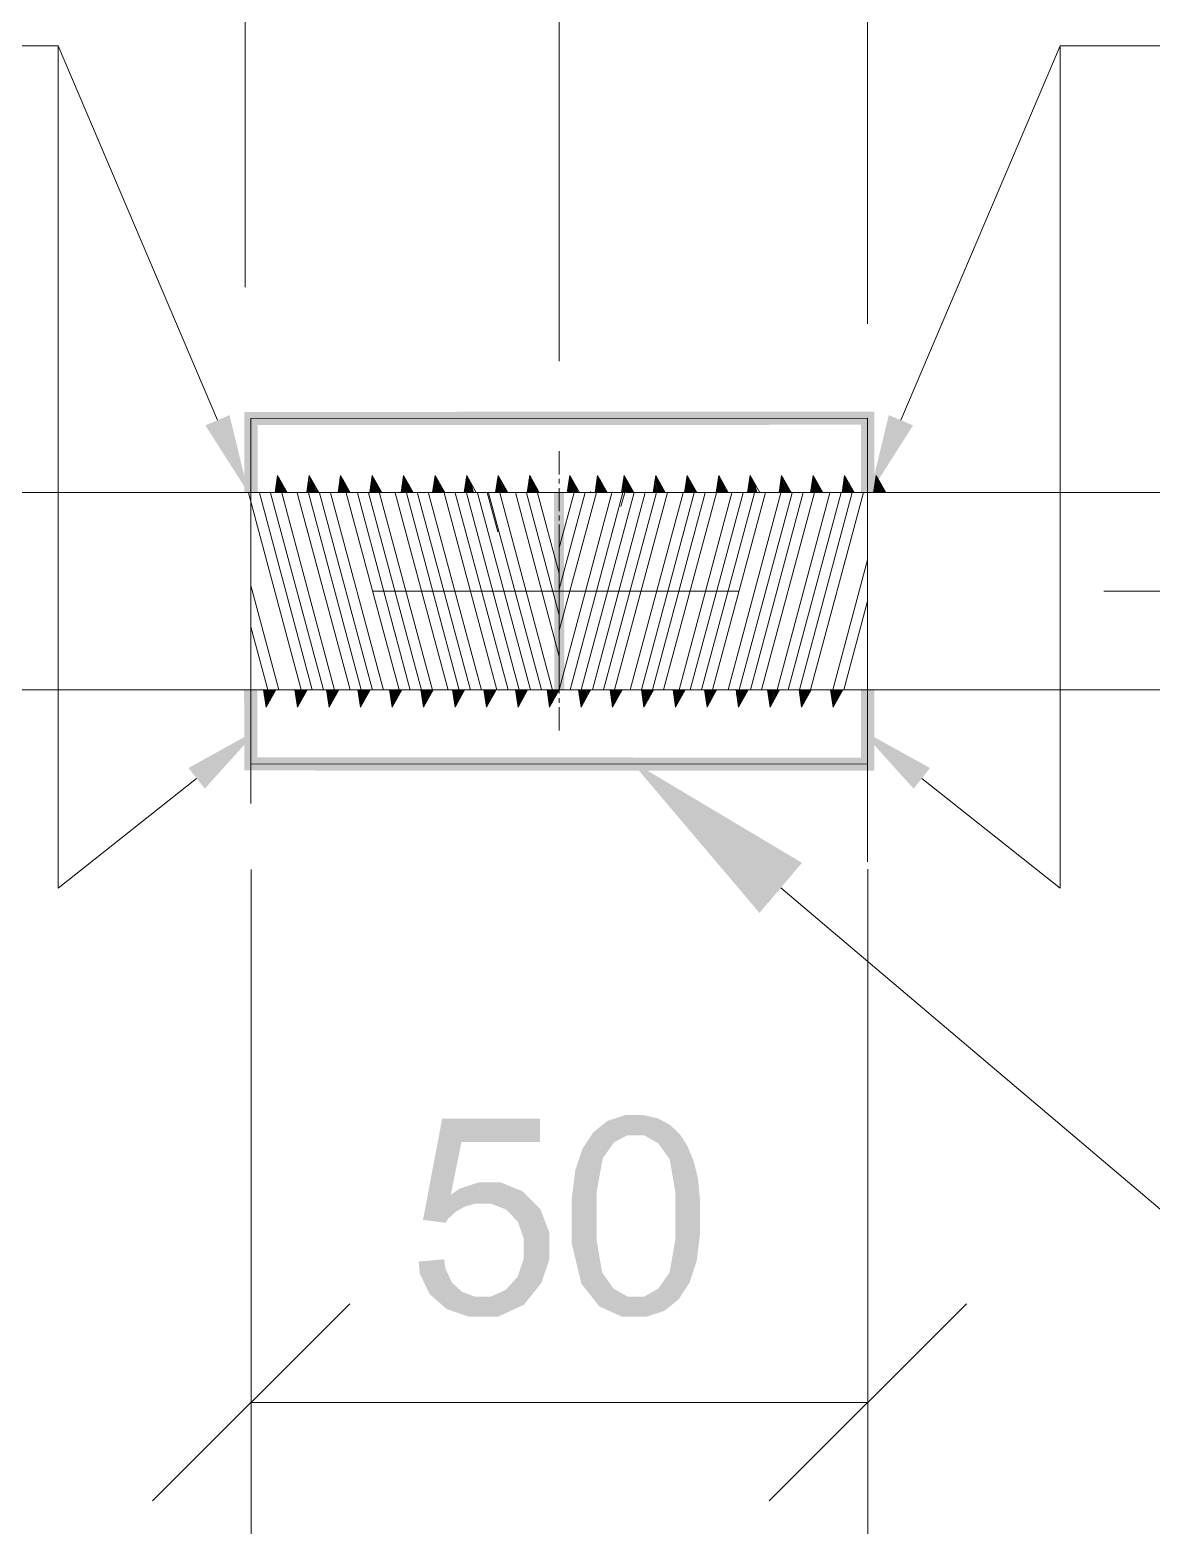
# Model space of a CAD drawing. Header units: millimetres. Extents: x 2 to 579, y 1 to 405.
# Drawn here: x 255.41 to 263.09, y 76.99 to 87.28 of the extents above; entities that cross this region are included whole.
import ezdxf

# ---------------------------------------------------------------- set-up
doc = ezdxf.new("R2010")
doc.units = ezdxf.units.MM
doc.linetypes.add('XKITLINE00', pattern=[0])
doc.layers.add('LinkedObject', color=7, linetype='Continuous', lineweight=0)

# ---------------------------------------------------------------- blocks, each defined once
blk = doc.blocks.new('*A4')
at = {"layer": 'LinkedObject'}
for color, points in [(6, [(256.614, 84.579), (256.779, 84.649), (256.908, 84.117)]), (4, [(261.19, 84.673), (256.971, 84.581), (256.88, 84.671)]), (4, [(256.88, 84.671), (256.971, 84.119), (256.881, 84.119)]), (4, [(256.971, 84.581), (256.971, 84.119), (256.88, 84.671)]), (4, [(261.1, 84.583), (256.971, 84.581), (261.19, 84.673)]), (4, [(261.19, 84.119), (261.1, 84.583), (261.19, 84.673)]), (6, [(261.29, 84.649), (261.456, 84.579), (261.162, 84.117)]), (4, [(261.1, 84.119), (261.1, 84.583), (261.19, 84.119)]), (4, [(258.999, 84.119), (259.07, 82.769), (259.002, 82.769)]), (4, [(259.067, 84.119), (259.07, 82.769), (258.999, 84.119)]), (4, [(256.879, 82.769), (256.97, 82.307), (256.881, 82.217)]), (4, [(256.969, 82.769), (256.97, 82.307), (256.879, 82.769)]), (4, [(261.19, 82.215), (261.1, 82.769), (261.19, 82.769)]), (4, [(261.1, 82.305), (261.1, 82.769), (261.19, 82.215)]), (6, [(256.61, 82.093), (256.498, 82.234), (256.977, 82.499)]), (6, [(261.572, 82.234), (261.46, 82.092), (261.093, 82.499)]), (4, [(256.97, 82.307), (261.1, 82.305), (256.881, 82.217)]), (4, [(256.881, 82.217), (261.1, 82.305), (261.19, 82.215)]), (1, [(260.696, 81.585), (260.405, 81.242), (259.521, 82.286)]), (7, [(258.366, 79.675), (258.103, 79.141), (258.234, 79.833)]), (7, [(258.903, 79.675), (258.234, 79.833), (258.903, 79.833)]), (7, [(258.366, 79.675), (258.234, 79.833), (258.903, 79.675)]), (7, [(259.41, 79.672), (259.267, 79.739), (259.316, 79.779)]), (7, [(259.364, 79.818), (259.501, 79.72), (259.316, 79.779)]), (7, [(259.316, 79.779), (259.501, 79.72), (259.41, 79.672)]), (7, [(259.486, 79.858), (259.501, 79.72), (259.364, 79.818)]), (7, [(259.56, 79.858), (259.501, 79.72), (259.486, 79.858)]), (7, [(259.501, 79.72), (259.56, 79.858), (259.558, 79.72)]), (7, [(259.56, 79.858), (259.616, 79.72), (259.558, 79.72)]), (7, [(259.71, 79.836), (259.56, 79.858), (259.614, 79.858)]), (7, [(259.751, 79.814), (259.56, 79.858), (259.71, 79.836)]), (7, [(259.713, 79.665), (259.56, 79.858), (259.751, 79.814)]), (7, [(259.616, 79.72), (259.56, 79.858), (259.713, 79.665)]), (7, [(259.751, 79.814), (259.752, 79.61), (259.713, 79.665)]), (7, [(259.792, 79.792), (259.752, 79.61), (259.751, 79.814)]), (7, [(259.859, 79.729), (259.752, 79.61), (259.792, 79.792)]), (7, [(258.293, 79.313), (258.103, 79.141), (258.366, 79.675)]), (7, [(259.267, 79.739), (259.376, 79.623), (259.194, 79.627)]), (7, [(259.376, 79.623), (259.267, 79.739), (259.41, 79.672)]), (7, [(259.886, 79.688), (259.752, 79.61), (259.859, 79.729)]), (7, [(259.886, 79.688), (259.791, 79.556), (259.752, 79.61)]), (7, [(259.912, 79.647), (259.791, 79.556), (259.886, 79.688)]), (7, [(259.194, 79.627), (259.376, 79.623), (259.17, 79.554)]), (7, [(259.17, 79.554), (259.376, 79.623), (259.333, 79.562)]), (7, [(259.954, 79.546), (259.791, 79.556), (259.912, 79.647)]), (7, [(259.333, 79.562), (259.121, 79.288), (259.17, 79.554)]), (7, [(259.291, 79.334), (259.121, 79.288), (259.333, 79.562)]), (7, [(259.17, 79.554), (259.121, 79.288), (259.145, 79.481)]), (7, [(259.969, 79.487), (259.829, 79.334), (259.791, 79.556)]), (7, [(259.969, 79.487), (259.791, 79.556), (259.954, 79.546)]), (7, [(259.984, 79.428), (259.829, 79.334), (259.969, 79.487)]), (7, [(258.481, 79.397), (258.293, 79.313), (258.354, 79.355)]), (7, [(258.463, 79.252), (258.293, 79.313), (258.481, 79.397)]), (7, [(258.463, 79.252), (258.481, 79.397), (258.503, 79.252)]), (7, [(258.503, 79.252), (258.481, 79.397), (258.568, 79.252)]), (7, [(258.548, 79.397), (258.568, 79.252), (258.481, 79.397)]), (7, [(258.785, 79.336), (258.548, 79.397), (258.636, 79.397)]), (7, [(258.673, 79.211), (258.548, 79.397), (258.785, 79.336)]), (7, [(258.568, 79.252), (258.548, 79.397), (258.673, 79.211)]), (7, [(259.999, 79.268), (259.829, 79.334), (259.984, 79.428)]), (7, [(258.103, 79.141), (258.293, 79.313), (258.391, 79.233)]), (7, [(258.391, 79.233), (258.293, 79.313), (258.463, 79.252)]), (7, [(258.673, 79.211), (258.785, 79.336), (258.712, 79.17)]), (7, [(258.712, 79.17), (258.785, 79.336), (258.752, 79.128)]), (7, [(258.845, 79.275), (258.752, 79.128), (258.785, 79.336)]), (7, [(258.752, 79.128), (258.845, 79.275), (258.791, 79.017)]), (7, [(258.791, 79.017), (258.845, 79.275), (258.967, 79.056)]), (7, [(258.967, 79.056), (258.845, 79.275), (258.906, 79.214)]), (7, [(259.121, 79.168), (259.291, 79.334), (259.291, 79.168)]), (7, [(259.121, 79.288), (259.291, 79.334), (259.121, 79.168)]), (7, [(259.999, 79.268), (259.829, 79.168), (259.829, 79.334)]), (7, [(259.999, 79.168), (259.829, 79.168), (259.999, 79.268)]), (7, [(258.359, 79.215), (258.103, 79.141), (258.391, 79.233)]), (7, [(258.327, 79.197), (258.103, 79.141), (258.359, 79.215)]), (7, [(258.276, 79.15), (258.103, 79.141), (258.327, 79.197)]), (7, [(259.291, 79.168), (259.121, 78.978), (259.121, 79.168)]), (7, [(259.291, 79.001), (259.121, 78.978), (259.291, 79.168)]), (7, [(259.999, 79.168), (259.829, 79.002), (259.829, 79.168)]), (7, [(259.999, 79.049), (259.829, 79.002), (259.999, 79.168)]), (7, [(258.103, 79.141), (258.276, 79.15), (258.258, 79.121)]), (7, [(258.791, 79.017), (258.967, 79.056), (258.791, 78.946)]), (7, [(258.791, 78.946), (258.967, 79.056), (258.791, 78.871)]), (7, [(258.967, 78.96), (258.791, 78.871), (258.967, 79.056)]), (7, [(258.75, 78.751), (258.967, 78.96), (258.86, 78.643)]), (7, [(258.791, 78.871), (258.967, 78.96), (258.75, 78.751)]), (7, [(258.86, 78.643), (258.967, 78.96), (258.913, 78.71)]), (7, [(258.913, 78.71), (258.967, 78.96), (258.967, 78.868)]), (7, [(259.291, 79.001), (259.254, 78.619), (259.121, 78.978)]), (7, [(259.121, 78.978), (259.254, 78.619), (259.187, 78.703)]), (7, [(259.329, 78.78), (259.254, 78.619), (259.291, 79.001)]), (7, [(259.79, 78.781), (259.999, 79.049), (259.951, 78.784)]), (7, [(259.829, 79.002), (259.999, 79.049), (259.79, 78.781)]), (7, [(259.951, 78.784), (259.999, 79.049), (259.975, 78.857)]), (7, [(258.257, 78.807), (258.073, 78.856), (258.247, 78.871)]), (7, [(258.073, 78.856), (258.206, 78.582), (258.081, 78.771)]), (7, [(258.257, 78.807), (258.206, 78.582), (258.073, 78.856)]), (7, [(258.081, 78.771), (258.206, 78.582), (258.148, 78.634)]), (7, [(258.301, 78.712), (258.206, 78.582), (258.257, 78.807)]), (7, [(258.75, 78.751), (258.86, 78.643), (258.709, 78.706)]), (7, [(259.254, 78.619), (259.329, 78.78), (259.368, 78.725)]), (7, [(259.951, 78.784), (259.752, 78.726), (259.79, 78.781)]), (7, [(259.926, 78.711), (259.752, 78.726), (259.951, 78.784)]), (7, [(258.206, 78.582), (258.301, 78.712), (258.264, 78.531)]), (7, [(258.336, 78.68), (258.264, 78.531), (258.301, 78.712)]), (7, [(258.371, 78.648), (258.264, 78.531), (258.336, 78.68)]), (7, [(258.371, 78.648), (258.506, 78.479), (258.264, 78.531)]), (7, [(258.456, 78.616), (258.506, 78.479), (258.371, 78.648)]), (7, [(258.506, 78.479), (258.86, 78.643), (258.618, 78.479)]), (7, [(258.567, 78.616), (258.86, 78.643), (258.506, 78.479)]), (7, [(258.668, 78.661), (258.86, 78.643), (258.567, 78.616)]), (7, [(258.618, 78.479), (258.86, 78.643), (258.795, 78.561)]), (7, [(258.709, 78.706), (258.86, 78.643), (258.668, 78.661)]), (7, [(259.407, 78.67), (259.254, 78.619), (259.368, 78.725)]), (7, [(259.407, 78.67), (259.56, 78.479), (259.254, 78.619)]), (7, [(259.503, 78.616), (259.56, 78.479), (259.407, 78.67)]), (7, [(259.805, 78.559), (259.617, 78.616), (259.713, 78.671)]), (7, [(259.752, 78.726), (259.853, 78.598), (259.713, 78.671)]), (7, [(259.713, 78.671), (259.853, 78.598), (259.805, 78.559)]), (7, [(259.853, 78.598), (259.752, 78.726), (259.926, 78.711)]), (7, [(258.506, 78.616), (258.506, 78.479), (258.456, 78.616)]), (7, [(258.567, 78.616), (258.506, 78.479), (258.506, 78.616)]), (7, [(259.254, 78.619), (259.56, 78.479), (259.309, 78.549)]), (7, [(259.309, 78.549), (259.56, 78.479), (259.463, 78.479)]), (7, [(259.56, 78.479), (259.503, 78.616), (259.56, 78.616)]), (7, [(259.56, 78.479), (259.617, 78.616), (259.634, 78.479)]), (7, [(259.617, 78.616), (259.56, 78.479), (259.56, 78.616)]), (7, [(259.756, 78.519), (259.617, 78.616), (259.805, 78.559)]), (7, [(259.634, 78.479), (259.617, 78.616), (259.756, 78.519)]), (7, [(258.264, 78.531), (258.506, 78.479), (258.414, 78.479)])]:
    blk.add_hatch(color=color, dxfattribs=at).paths.add_polyline_path(points, flags=17)
at = {"layer": 'LinkedObject', "color": 6, "linetype": 'XKITLINE00', "lineweight": 0}
for p, q in [((256.886, 85.526), (256.886, 94.206)), ((259.035, 85.019), (259.035, 94.206)), ((259.035, 85.303), (259.035, 94.206)), ((261.145, 85.273), (261.145, 94.206)), ((255.607, 87.177), (250.612, 87.177)), ((256.696, 84.614), (255.607, 87.177)), ((255.607, 81.412), (255.607, 87.177)), ((261.373, 84.614), (262.463, 87.177)), ((262.463, 87.177), (267.458, 87.177)), ((262.463, 81.412), (262.463, 87.177)), ((257.762, 83.444), (260.262, 83.444)), ((262.762, 83.444), (275.936, 83.444)), ((256.554, 82.163), (255.607, 81.412)), ((261.516, 82.163), (262.463, 81.412)), ((256.927, 81.539), (256.927, 76.992)), ((261.146, 81.541), (261.146, 76.992)), ((257.602, 78.567), (256.252, 77.217)), ((260.471, 77.217), (261.821, 78.567)), ((256.927, 77.892), (261.146, 77.892))]:
    blk.add_line(p, q, dxfattribs=at)
at = {"layer": 'LinkedObject', "color": 7, "linetype": 'XKITLINE00', "lineweight": 0}
for p, q in [((256.886, 84.626), (256.886, 84.626)), ((259.035, 84.403), (259.035, 84.403)), ((261.145, 84.373), (261.145, 84.373)), ((244.469, 84.119), (273.603, 84.119)), ((259.035, 84.119), (259.035, 84.119)), ((273.603, 82.769), (244.469, 82.769)), ((256.927, 82.439), (256.927, 82.439)), ((261.146, 82.441), (261.146, 82.441)), ((261.146, 77.892), (261.146, 77.892))]:
    blk.add_line(p, q, dxfattribs=at)
at = {"layer": 'LinkedObject', "color": 4, "linetype": 'XKITLINE00', "lineweight": 0}
for p, q in [((256.926, 84.626), (261.145, 84.628)), ((256.926, 84.119), (256.926, 84.626)), ((261.145, 84.119), (261.145, 84.628)), ((261.145, 84.628), (261.145, 81.591)), ((256.926, 84.479), (256.926, 81.99)), ((259.035, 83.741), (259.035, 82.769)), ((256.926, 82.769), (256.926, 82.262)), ((261.145, 82.77), (261.145, 82.26)), ((256.926, 82.262), (261.145, 82.26))]:
    blk.add_line(p, q, dxfattribs=at)
at = {"layer": 'LinkedObject', "color": 9, "linetype": 'XKITLINE00', "lineweight": 0}
for p, q in [((259.035, 84.243), (259.035, 84.403)), ((259.035, 84.181), (259.035, 84.212)), ((259.035, 83.993), (259.035, 84.15)), ((259.035, 83.991), (259.035, 84.119)), ((259.035, 83.931), (259.035, 83.962)), ((259.035, 83.929), (259.035, 83.96)), ((259.035, 83.743), (259.035, 83.9)), ((259.035, 83.741), (259.035, 83.897)), ((259.035, 83.681), (259.035, 83.712)), ((259.035, 83.679), (259.035, 83.71)), ((259.035, 83.493), (259.035, 83.65)), ((259.035, 83.491), (259.035, 83.647)), ((259.035, 83.431), (259.035, 83.462)), ((259.035, 83.429), (259.035, 83.46)), ((259.035, 83.243), (259.035, 83.4)), ((259.035, 83.241), (259.035, 83.397)), ((259.035, 83.181), (259.035, 83.212)), ((259.035, 83.179), (259.035, 83.21)), ((259.035, 82.993), (259.035, 83.15)), ((259.035, 82.991), (259.035, 83.147)), ((259.035, 82.931), (259.035, 82.962)), ((259.035, 82.929), (259.035, 82.96)), ((259.035, 82.743), (259.035, 82.9)), ((259.035, 82.769), (259.035, 82.897)), ((259.035, 82.681), (259.035, 82.712)), ((259.035, 82.49), (259.035, 82.65))]:
    blk.add_line(p, q, dxfattribs=at)
at = {"layer": 'LinkedObject', "color": 1, "linetype": 'XKITLINE00', "lineweight": 0}
for p, q in [((257.108, 84.237), (257.091, 84.119)), ((257.104, 84.206), (257.127, 84.119)), ((257.105, 84.213), (257.13, 84.119)), ((257.107, 84.228), (257.136, 84.119)), ((257.174, 84.119), (257.108, 84.237)), ((257.108, 84.235), (257.139, 84.119)), ((257.118, 84.219), (257.145, 84.119)), ((257.124, 84.208), (257.148, 84.119)), ((257.324, 84.237), (257.307, 84.119)), ((257.319, 84.206), (257.343, 84.119)), ((257.32, 84.214), (257.346, 84.119)), ((257.323, 84.228), (257.352, 84.119)), ((257.39, 84.119), (257.324, 84.237)), ((257.324, 84.235), (257.355, 84.119)), ((257.334, 84.218), (257.361, 84.119)), ((257.34, 84.208), (257.364, 84.119)), ((257.539, 84.237), (257.522, 84.119)), ((257.535, 84.207), (257.559, 84.119)), ((257.536, 84.214), (257.562, 84.119)), ((257.538, 84.228), (257.567, 84.119)), ((257.605, 84.119), (257.539, 84.237)), ((257.539, 84.236), (257.57, 84.119)), ((257.55, 84.218), (257.576, 84.119)), ((257.556, 84.208), (257.579, 84.119)), ((257.755, 84.237), (257.738, 84.119)), ((257.751, 84.207), (257.774, 84.119)), ((257.752, 84.214), (257.777, 84.119)), ((257.754, 84.229), (257.783, 84.119)), ((257.821, 84.119), (257.755, 84.237)), ((257.755, 84.236), (257.786, 84.119)), ((257.766, 84.217), (257.792, 84.119)), ((257.771, 84.207), (257.795, 84.119)), ((257.97, 84.237), (257.953, 84.119)), ((257.966, 84.207), (257.99, 84.119)), ((257.967, 84.215), (257.993, 84.119)), ((257.969, 84.229), (257.999, 84.119)), ((258.036, 84.119), (257.97, 84.237)), ((257.97, 84.236), (258.002, 84.119)), ((257.982, 84.217), (258.008, 84.119)), ((257.987, 84.207), (258.011, 84.119)), ((258.186, 84.237), (258.169, 84.119)), ((258.182, 84.208), (258.206, 84.119)), ((258.183, 84.215), (258.209, 84.119)), ((258.185, 84.229), (258.215, 84.119)), ((258.186, 84.237), (258.218, 84.119)), ((258.252, 84.119), (258.186, 84.237)), ((258.197, 84.217), (258.224, 84.119)), ((258.203, 84.206), (258.227, 84.119)), ((258.402, 84.237), (258.384, 84.119)), ((258.397, 84.208), (258.421, 84.119)), ((258.398, 84.215), (258.424, 84.119)), ((258.4, 84.23), (258.43, 84.119)), ((258.402, 84.237), (258.433, 84.119)), ((258.467, 84.119), (258.402, 84.237)), ((258.413, 84.216), (258.439, 84.119)), ((258.419, 84.206), (258.442, 84.119)), ((258.617, 84.237), (258.6, 84.119)), ((258.613, 84.205), (258.636, 84.119)), ((258.614, 84.213), (258.639, 84.119)), ((258.616, 84.227), (258.645, 84.119)), ((258.683, 84.119), (258.617, 84.237)), ((258.617, 84.234), (258.648, 84.119)), ((258.627, 84.22), (258.654, 84.119)), ((258.632, 84.209), (258.657, 84.119)), ((258.833, 84.237), (258.815, 84.119)), ((258.828, 84.206), (258.851, 84.119)), ((258.829, 84.213), (258.854, 84.119)), ((258.831, 84.228), (258.86, 84.119)), ((258.832, 84.235), (258.863, 84.119)), ((258.898, 84.119), (258.833, 84.237)), ((258.843, 84.219), (258.869, 84.119)), ((258.848, 84.209), (258.872, 84.119)), ((259.107, 84.237), (259.09, 84.119)), ((259.103, 84.206), (259.126, 84.119)), ((259.104, 84.213), (259.129, 84.119)), ((259.106, 84.228), (259.135, 84.119)), ((259.173, 84.119), (259.107, 84.237)), ((259.107, 84.235), (259.138, 84.119)), ((259.117, 84.219), (259.144, 84.119)), ((259.123, 84.208), (259.147, 84.119)), ((259.298, 84.237), (259.281, 84.119)), ((259.294, 84.206), (259.317, 84.119)), ((259.295, 84.214), (259.32, 84.119)), ((259.297, 84.228), (259.326, 84.119)), ((259.364, 84.119), (259.298, 84.237)), ((259.298, 84.235), (259.329, 84.119)), ((259.309, 84.218), (259.335, 84.119)), ((259.314, 84.208), (259.338, 84.119)), ((259.479, 84.237), (259.462, 84.119)), ((259.475, 84.207), (259.498, 84.119)), ((259.476, 84.214), (259.501, 84.119)), ((259.478, 84.228), (259.507, 84.119)), ((259.545, 84.119), (259.479, 84.237)), ((259.479, 84.236), (259.51, 84.119)), ((259.49, 84.218), (259.516, 84.119)), ((259.496, 84.208), (259.519, 84.119)), ((259.695, 84.237), (259.678, 84.119)), ((259.691, 84.207), (259.714, 84.119)), ((259.692, 84.214), (259.717, 84.119)), ((259.694, 84.229), (259.723, 84.119)), ((259.761, 84.119), (259.695, 84.237)), ((259.695, 84.236), (259.726, 84.119)), ((259.706, 84.217), (259.732, 84.119)), ((259.711, 84.207), (259.735, 84.119)), ((259.91, 84.237), (259.893, 84.119)), ((259.906, 84.207), (259.93, 84.119)), ((259.907, 84.215), (259.933, 84.119)), ((259.909, 84.229), (259.939, 84.119)), ((259.976, 84.119), (259.91, 84.237)), ((259.91, 84.236), (259.942, 84.119)), ((259.921, 84.217), (259.948, 84.119)), ((259.927, 84.207), (259.951, 84.119)), ((260.126, 84.237), (260.109, 84.119)), ((260.122, 84.208), (260.145, 84.119)), ((260.123, 84.215), (260.148, 84.119)), ((260.125, 84.229), (260.154, 84.119)), ((260.126, 84.237), (260.157, 84.119)), ((260.192, 84.119), (260.126, 84.237)), ((260.137, 84.217), (260.163, 84.119)), ((260.143, 84.206), (260.166, 84.119)), ((260.342, 84.237), (260.324, 84.119)), ((260.337, 84.208), (260.361, 84.119)), ((260.338, 84.215), (260.364, 84.119)), ((260.34, 84.23), (260.37, 84.119)), ((260.342, 84.237), (260.373, 84.119)), ((260.407, 84.119), (260.342, 84.237)), ((260.353, 84.216), (260.379, 84.119)), ((260.359, 84.206), (260.382, 84.119)), ((260.557, 84.237), (260.54, 84.119)), ((260.552, 84.205), (260.576, 84.119)), ((260.554, 84.213), (260.579, 84.119)), ((260.556, 84.227), (260.585, 84.119)), ((260.623, 84.119), (260.557, 84.237)), ((260.557, 84.234), (260.588, 84.119)), ((260.567, 84.22), (260.594, 84.119)), ((260.572, 84.209), (260.597, 84.119)), ((260.773, 84.237), (260.755, 84.119)), ((260.768, 84.206), (260.791, 84.119)), ((260.769, 84.213), (260.794, 84.119)), ((260.771, 84.228), (260.8, 84.119)), ((260.772, 84.235), (260.803, 84.119)), ((260.838, 84.119), (260.773, 84.237)), ((260.782, 84.219), (260.809, 84.119)), ((260.788, 84.209), (260.812, 84.119)), ((260.988, 84.237), (260.971, 84.119)), ((260.984, 84.206), (261.007, 84.119)), ((260.985, 84.213), (261.01, 84.119)), ((260.987, 84.228), (261.016, 84.119)), ((261.054, 84.119), (260.988, 84.237)), ((260.988, 84.235), (261.019, 84.119)), ((260.998, 84.219), (261.025, 84.119)), ((261.004, 84.208), (261.028, 84.119)), ((261.204, 84.237), (261.186, 84.119)), ((261.199, 84.206), (261.223, 84.119)), ((261.2, 84.214), (261.226, 84.119)), ((261.202, 84.228), (261.232, 84.119)), ((261.203, 84.235), (261.235, 84.119)), ((261.269, 84.119), (261.204, 84.237)), ((261.214, 84.218), (261.241, 84.119)), ((261.22, 84.208), (261.244, 84.119)), ((256.908, 84.117), (257.269, 82.768)), ((256.984, 84.117), (257.345, 82.768)), ((257.06, 84.117), (257.422, 82.768)), ((257.091, 84.119), (257.091, 84.119)), ((257.092, 84.126), (257.094, 84.119)), ((257.094, 84.141), (257.1, 84.119)), ((257.095, 84.148), (257.103, 84.119)), ((257.097, 84.163), (257.109, 84.119)), ((257.098, 84.17), (257.112, 84.119)), ((257.101, 84.184), (257.118, 84.119)), ((257.102, 84.192), (257.121, 84.119)), ((257.136, 84.188), (257.154, 84.119)), ((257.136, 84.117), (257.498, 82.767)), ((257.141, 84.177), (257.157, 84.119)), ((257.153, 84.157), (257.163, 84.119)), ((257.159, 84.146), (257.166, 84.119)), ((257.17, 84.126), (257.172, 84.119)), ((257.243, 84.117), (257.604, 82.768)), ((257.307, 84.12), (257.307, 84.119)), ((257.308, 84.127), (257.31, 84.119)), ((257.31, 84.141), (257.316, 84.119)), ((257.311, 84.148), (257.319, 84.119)), ((257.313, 84.163), (257.325, 84.119)), ((257.314, 84.17), (257.328, 84.119)), ((257.316, 84.185), (257.334, 84.119)), ((257.317, 84.192), (257.337, 84.119)), ((257.319, 84.117), (257.68, 82.768)), ((257.351, 84.187), (257.37, 84.119)), ((257.357, 84.177), (257.373, 84.119)), ((257.369, 84.156), (257.379, 84.119)), ((257.375, 84.146), (257.382, 84.119)), ((257.386, 84.125), (257.388, 84.119)), ((257.395, 84.117), (257.757, 82.767)), ((257.471, 84.117), (257.833, 82.767)), ((257.522, 84.12), (257.523, 84.119)), ((257.523, 84.127), (257.526, 84.119)), ((257.525, 84.142), (257.532, 84.119)), ((257.527, 84.149), (257.535, 84.119)), ((257.529, 84.163), (257.541, 84.119)), ((257.53, 84.171), (257.544, 84.119)), ((257.532, 84.185), (257.55, 84.119)), ((257.533, 84.192), (257.553, 84.119)), ((257.567, 84.187), (257.585, 84.119)), ((257.573, 84.176), (257.588, 84.119)), ((257.578, 84.117), (257.939, 82.768)), ((257.585, 84.156), (257.594, 84.119)), ((257.59, 84.145), (257.597, 84.119)), ((257.602, 84.125), (257.603, 84.119)), ((257.654, 84.117), (258.016, 82.767)), ((257.73, 84.117), (258.092, 82.767)), ((257.738, 84.12), (257.738, 84.119)), ((257.739, 84.127), (257.741, 84.119)), ((257.741, 84.142), (257.747, 84.119)), ((257.742, 84.149), (257.75, 84.119)), ((257.744, 84.164), (257.756, 84.119)), ((257.745, 84.171), (257.759, 84.119)), ((257.747, 84.185), (257.765, 84.119)), ((257.748, 84.193), (257.768, 84.119)), ((257.783, 84.186), (257.801, 84.119)), ((257.789, 84.176), (257.804, 84.119)), ((257.8, 84.155), (257.81, 84.119)), ((257.806, 84.145), (257.813, 84.119)), ((257.806, 84.116), (258.168, 82.767)), ((257.818, 84.124), (257.819, 84.119)), ((257.913, 84.117), (258.275, 82.767)), ((257.953, 84.12), (257.954, 84.119)), ((257.955, 84.128), (257.957, 84.119)), ((257.957, 84.142), (257.963, 84.119)), ((257.958, 84.149), (257.966, 84.119)), ((257.96, 84.164), (257.972, 84.119)), ((257.961, 84.171), (257.975, 84.119)), ((257.963, 84.186), (257.981, 84.119)), ((257.964, 84.193), (257.984, 84.119)), ((257.989, 84.117), (258.351, 82.767)), ((257.999, 84.186), (258.017, 84.119)), ((258.005, 84.176), (258.02, 84.119)), ((258.016, 84.155), (258.026, 84.119)), ((258.022, 84.145), (258.029, 84.119)), ((258.033, 84.124), (258.035, 84.119)), ((258.065, 84.116), (258.427, 82.767)), ((258.141, 84.116), (258.503, 82.767)), ((258.169, 84.121), (258.17, 84.119)), ((258.17, 84.128), (258.173, 84.119)), ((258.172, 84.142), (258.179, 84.119)), ((258.173, 84.15), (258.182, 84.119)), ((258.175, 84.164), (258.188, 84.119)), ((258.176, 84.171), (258.191, 84.119)), ((258.179, 84.186), (258.197, 84.119)), ((258.18, 84.193), (258.2, 84.119)), ((258.215, 84.186), (258.232, 84.119)), ((258.22, 84.175), (258.235, 84.119)), ((258.232, 84.154), (258.241, 84.119)), ((258.238, 84.144), (258.244, 84.119)), ((258.248, 84.118), (258.609, 82.768)), ((258.249, 84.123), (258.25, 84.119)), ((258.324, 84.118), (258.685, 82.768)), ((258.385, 84.121), (258.385, 84.119)), ((258.386, 84.128), (258.388, 84.119)), ((258.388, 84.143), (258.394, 84.119)), ((258.389, 84.15), (258.397, 84.119)), ((258.391, 84.165), (258.403, 84.119)), ((258.392, 84.172), (258.406, 84.119)), ((258.394, 84.186), (258.412, 84.119)), ((258.395, 84.193), (258.415, 84.119)), ((258.4, 84.118), (258.762, 82.768)), ((258.43, 84.185), (258.448, 84.119)), ((258.476, 84.117), (258.838, 82.768)), ((258.542, 84.119), (258.614, 83.851)), ((258.552, 84.117), (258.914, 82.768)), ((258.601, 84.126), (258.603, 84.119)), ((258.603, 84.14), (258.609, 84.119)), ((258.604, 84.148), (258.612, 84.119)), ((258.606, 84.162), (258.618, 84.119)), ((258.607, 84.169), (258.621, 84.119)), ((258.609, 84.184), (258.627, 84.119)), ((258.61, 84.191), (258.63, 84.119)), ((258.628, 84.117), (258.99, 82.767)), ((258.644, 84.189), (258.663, 84.119)), ((258.65, 84.178), (258.666, 84.119)), ((258.661, 84.157), (258.672, 84.119)), ((258.667, 84.147), (258.675, 84.119)), ((258.679, 84.126), (258.681, 84.119)), ((258.735, 84.119), (259.035, 82.996)), ((258.811, 84.118), (259.035, 83.281)), ((258.815, 84.119), (258.815, 84.119)), ((258.817, 84.126), (258.818, 84.119)), ((258.819, 84.141), (258.824, 84.119)), ((258.82, 84.148), (258.827, 84.119)), ((258.822, 84.162), (258.833, 84.119)), ((258.823, 84.17), (258.836, 84.119)), ((258.825, 84.184), (258.842, 84.119)), ((258.826, 84.191), (258.845, 84.119)), ((258.86, 84.188), (258.878, 84.119)), ((258.866, 84.178), (258.881, 84.119)), ((258.877, 84.157), (258.887, 84.119)), ((258.883, 84.147), (258.89, 84.119)), ((258.887, 84.118), (259.035, 83.565)), ((258.894, 84.126), (258.896, 84.119)), ((259.031, 84.119), (259.031, 84.119)), ((259.034, 84.119), (259.034, 84.119)), ((259.395, 84.118), (259.034, 82.769)), ((259.289, 84.12), (259.035, 83.174)), ((259.213, 84.12), (259.035, 83.457)), ((259.137, 84.12), (259.035, 83.741)), ((259.093, 84.141), (259.099, 84.119)), ((259.094, 84.148), (259.102, 84.119)), ((259.096, 84.163), (259.108, 84.119)), ((259.097, 84.17), (259.111, 84.119)), ((259.099, 84.184), (259.117, 84.119)), ((259.099, 84.146), (259.106, 84.119)), ((259.101, 84.192), (259.12, 84.119)), ((259.11, 84.126), (259.112, 84.119)), ((259.471, 84.119), (259.11, 82.769)), ((259.135, 84.188), (259.153, 84.119)), ((259.14, 84.177), (259.156, 84.119)), ((259.152, 84.157), (259.162, 84.119)), ((259.547, 84.119), (259.186, 82.769)), ((259.247, 84.12), (259.247, 84.119)), ((259.248, 84.127), (259.25, 84.119)), ((259.624, 84.119), (259.262, 82.769)), ((259.284, 84.141), (259.29, 84.119)), ((259.285, 84.148), (259.293, 84.119)), ((259.287, 84.163), (259.299, 84.119)), ((259.288, 84.17), (259.302, 84.119)), ((259.291, 84.185), (259.308, 84.119)), ((259.292, 84.192), (259.311, 84.119)), ((259.326, 84.187), (259.344, 84.119)), ((259.326, 84.125), (259.328, 84.119)), ((259.332, 84.177), (259.347, 84.119)), ((259.7, 84.119), (259.338, 82.77)), ((259.343, 84.156), (259.353, 84.119)), ((259.349, 84.146), (259.356, 84.119)), ((259.776, 84.119), (259.414, 82.77)), ((259.483, 84.119), (259.457, 84.024)), ((259.462, 84.12), (259.463, 84.119)), ((259.463, 84.127), (259.466, 84.119)), ((259.465, 84.142), (259.472, 84.119)), ((259.466, 84.149), (259.474, 84.119)), ((259.469, 84.163), (259.48, 84.119)), ((259.47, 84.17), (259.483, 84.119)), ((259.472, 84.185), (259.489, 84.119)), ((259.473, 84.192), (259.492, 84.119)), ((259.507, 84.187), (259.525, 84.119)), ((259.513, 84.176), (259.528, 84.119)), ((259.882, 84.118), (259.521, 82.768)), ((259.525, 84.156), (259.534, 84.119)), ((259.53, 84.145), (259.537, 84.119)), ((259.542, 84.125), (259.543, 84.119)), ((259.958, 84.118), (259.597, 82.768)), ((260.034, 84.118), (259.673, 82.769)), ((259.678, 84.12), (259.678, 84.119)), ((259.679, 84.127), (259.681, 84.119)), ((259.681, 84.142), (259.687, 84.119)), ((259.682, 84.149), (259.69, 84.119)), ((259.684, 84.164), (259.696, 84.119)), ((259.685, 84.171), (259.699, 84.119)), ((259.687, 84.185), (259.705, 84.119)), ((259.688, 84.193), (259.708, 84.119)), ((259.723, 84.186), (259.741, 84.119)), ((259.729, 84.176), (259.744, 84.119)), ((259.74, 84.155), (259.75, 84.119)), ((259.746, 84.145), (259.753, 84.119)), ((260.111, 84.118), (259.749, 82.769)), ((259.758, 84.124), (259.759, 84.119)), ((260.217, 84.118), (259.856, 82.768)), ((259.893, 84.12), (259.894, 84.119)), ((259.894, 84.128), (259.897, 84.119)), ((259.897, 84.142), (259.903, 84.119)), ((259.898, 84.149), (259.906, 84.119)), ((259.9, 84.164), (259.912, 84.119)), ((259.901, 84.171), (259.915, 84.119)), ((259.903, 84.186), (259.921, 84.119)), ((259.904, 84.193), (259.924, 84.119)), ((260.293, 84.118), (259.932, 82.769)), ((259.939, 84.186), (259.957, 84.119)), ((259.945, 84.176), (259.96, 84.119)), ((259.956, 84.155), (259.966, 84.119)), ((259.962, 84.145), (259.969, 84.119)), ((259.973, 84.124), (259.975, 84.119)), ((260.37, 84.118), (260.008, 82.769)), ((260.446, 84.119), (260.084, 82.769)), ((260.109, 84.121), (260.11, 84.119)), ((260.11, 84.128), (260.113, 84.119)), ((260.112, 84.142), (260.119, 84.119)), ((260.113, 84.15), (260.122, 84.119)), ((260.115, 84.164), (260.128, 84.119)), ((260.116, 84.171), (260.131, 84.119)), ((260.119, 84.186), (260.137, 84.119)), ((260.12, 84.193), (260.139, 84.119)), ((260.155, 84.185), (260.172, 84.119)), ((260.16, 84.175), (260.175, 84.119)), ((260.172, 84.154), (260.181, 84.119)), ((260.178, 84.144), (260.184, 84.119)), ((260.189, 84.123), (260.19, 84.119)), ((260.552, 84.118), (260.191, 82.769)), ((260.325, 84.121), (260.325, 84.119)), ((260.326, 84.128), (260.328, 84.119)), ((260.328, 84.143), (260.334, 84.119)), ((260.329, 84.15), (260.337, 84.119)), ((260.331, 84.164), (260.343, 84.119)), ((260.332, 84.172), (260.346, 84.119)), ((260.334, 84.186), (260.352, 84.119)), ((260.335, 84.193), (260.355, 84.119)), ((260.705, 84.119), (260.343, 82.769)), ((260.37, 84.185), (260.388, 84.119)), ((260.781, 84.119), (260.419, 82.769)), ((260.887, 84.118), (260.526, 82.769)), ((260.541, 84.126), (260.543, 84.119)), ((260.543, 84.14), (260.549, 84.119)), ((260.544, 84.148), (260.552, 84.119)), ((260.546, 84.162), (260.558, 84.119)), ((260.547, 84.169), (260.561, 84.119)), ((260.549, 84.184), (260.567, 84.119)), ((260.55, 84.191), (260.57, 84.119)), ((260.584, 84.189), (260.603, 84.119)), ((260.59, 84.178), (260.606, 84.119)), ((260.601, 84.158), (260.612, 84.119)), ((260.964, 84.119), (260.602, 82.769)), ((260.607, 84.147), (260.615, 84.119)), ((260.619, 84.126), (260.621, 84.119)), ((261.04, 84.119), (260.678, 82.769)), ((261.116, 84.119), (260.754, 82.769)), ((260.755, 84.119), (260.755, 84.119)), ((260.756, 84.126), (260.758, 84.119)), ((260.759, 84.141), (260.764, 84.119)), ((260.76, 84.148), (260.767, 84.119)), ((260.762, 84.162), (260.773, 84.119)), ((260.763, 84.17), (260.776, 84.119)), ((260.765, 84.184), (260.782, 84.119)), ((260.766, 84.191), (260.785, 84.119)), ((260.8, 84.188), (260.818, 84.119)), ((260.806, 84.178), (260.821, 84.119)), ((260.817, 84.157), (260.827, 84.119)), ((260.823, 84.147), (260.83, 84.119)), ((260.834, 84.126), (260.836, 84.119)), ((260.971, 84.119), (260.971, 84.119)), ((260.972, 84.126), (260.974, 84.119)), ((260.974, 84.141), (260.98, 84.119)), ((260.975, 84.148), (260.983, 84.119)), ((260.977, 84.163), (260.989, 84.119)), ((260.978, 84.17), (260.992, 84.119)), ((260.98, 84.184), (260.998, 84.119)), ((260.982, 84.192), (261.001, 84.119)), ((261.016, 84.188), (261.034, 84.119)), ((261.021, 84.177), (261.037, 84.119)), ((261.033, 84.157), (261.043, 84.119)), ((261.039, 84.146), (261.046, 84.119)), ((261.05, 84.126), (261.052, 84.119)), ((261.187, 84.12), (261.187, 84.119)), ((261.188, 84.127), (261.19, 84.119)), ((261.19, 84.141), (261.196, 84.119)), ((261.191, 84.148), (261.199, 84.119)), ((261.193, 84.163), (261.205, 84.119)), ((261.194, 84.17), (261.208, 84.119)), ((261.196, 84.185), (261.214, 84.119)), ((261.197, 84.192), (261.217, 84.119)), ((261.231, 84.187), (261.25, 84.119)), ((261.237, 84.177), (261.253, 84.119)), ((261.249, 84.156), (261.259, 84.119)), ((261.254, 84.146), (261.262, 84.119)), ((261.266, 84.125), (261.268, 84.119)), ((261.145, 83.659), (260.906, 82.769)), ((256.926, 83.483), (257.117, 82.768)), ((261.145, 83.375), (260.982, 82.769)), ((256.926, 83.199), (257.041, 82.768)), ((257.029, 82.651), (257.012, 82.769)), ((257.013, 82.769), (257.04, 82.67)), ((257.016, 82.769), (257.042, 82.674)), ((257.022, 82.769), (257.046, 82.681)), ((257.025, 82.769), (257.048, 82.685)), ((257.095, 82.769), (257.029, 82.651)), ((257.031, 82.769), (257.052, 82.692)), ((257.034, 82.769), (257.054, 82.696)), ((257.04, 82.769), (257.058, 82.703)), ((257.043, 82.769), (257.06, 82.707)), ((257.049, 82.769), (257.064, 82.714)), ((257.052, 82.769), (257.066, 82.718)), ((257.058, 82.769), (257.07, 82.725)), ((257.061, 82.769), (257.072, 82.728)), ((257.067, 82.769), (257.076, 82.736)), ((257.07, 82.769), (257.078, 82.739)), ((257.076, 82.769), (257.082, 82.747)), ((257.079, 82.769), (257.084, 82.75)), ((257.085, 82.769), (257.088, 82.758)), ((257.088, 82.769), (257.09, 82.761)), ((257.094, 82.769), (257.094, 82.768)), ((257.244, 82.651), (257.227, 82.769)), ((257.229, 82.769), (257.255, 82.671)), ((257.232, 82.769), (257.257, 82.674)), ((257.238, 82.769), (257.261, 82.681)), ((257.241, 82.769), (257.263, 82.685)), ((257.31, 82.769), (257.244, 82.651)), ((257.247, 82.769), (257.267, 82.692)), ((257.25, 82.769), (257.269, 82.696)), ((257.256, 82.769), (257.273, 82.703)), ((257.259, 82.769), (257.275, 82.707)), ((257.265, 82.769), (257.279, 82.714)), ((257.268, 82.769), (257.281, 82.718)), ((257.274, 82.769), (257.285, 82.725)), ((257.277, 82.769), (257.288, 82.729)), ((257.283, 82.769), (257.292, 82.736)), ((257.286, 82.769), (257.294, 82.74)), ((257.292, 82.769), (257.298, 82.747)), ((257.295, 82.769), (257.3, 82.75)), ((257.301, 82.769), (257.304, 82.758)), ((257.304, 82.769), (257.306, 82.761)), ((257.31, 82.769), (257.31, 82.769)), ((257.46, 82.651), (257.443, 82.769)), ((257.444, 82.769), (257.471, 82.671)), ((257.447, 82.769), (257.473, 82.674)), ((257.453, 82.769), (257.477, 82.682)), ((257.456, 82.769), (257.479, 82.685)), ((257.526, 82.769), (257.46, 82.651)), ((257.462, 82.769), (257.483, 82.692)), ((257.465, 82.769), (257.485, 82.696)), ((257.471, 82.769), (257.489, 82.703)), ((257.474, 82.769), (257.491, 82.707)), ((257.48, 82.769), (257.495, 82.714)), ((257.483, 82.769), (257.497, 82.718)), ((257.489, 82.769), (257.501, 82.725)), ((257.492, 82.769), (257.503, 82.729)), ((257.498, 82.769), (257.507, 82.736)), ((257.501, 82.769), (257.509, 82.74)), ((257.507, 82.769), (257.513, 82.747)), ((257.51, 82.769), (257.515, 82.751)), ((257.516, 82.769), (257.519, 82.758)), ((257.519, 82.769), (257.521, 82.761)), ((257.525, 82.769), (257.525, 82.769)), ((257.675, 82.651), (257.658, 82.769)), ((257.66, 82.769), (257.686, 82.671)), ((257.663, 82.769), (257.688, 82.674)), ((257.669, 82.769), (257.692, 82.682)), ((257.672, 82.769), (257.695, 82.685)), ((257.741, 82.769), (257.675, 82.651)), ((257.678, 82.769), (257.699, 82.693)), ((257.681, 82.769), (257.701, 82.696)), ((257.687, 82.769), (257.705, 82.704)), ((257.69, 82.769), (257.707, 82.707)), ((257.696, 82.769), (257.711, 82.714)), ((257.699, 82.769), (257.713, 82.718)), ((257.705, 82.769), (257.717, 82.725)), ((257.708, 82.769), (257.719, 82.729)), ((257.714, 82.769), (257.723, 82.736)), ((257.717, 82.769), (257.725, 82.74)), ((257.723, 82.769), (257.729, 82.747)), ((257.726, 82.769), (257.731, 82.751)), ((257.732, 82.769), (257.735, 82.758)), ((257.735, 82.769), (257.737, 82.762)), ((257.741, 82.769), (257.741, 82.769)), ((257.891, 82.651), (257.874, 82.769)), ((257.876, 82.769), (257.902, 82.671)), ((257.879, 82.769), (257.904, 82.675)), ((257.885, 82.769), (257.908, 82.682)), ((257.888, 82.769), (257.91, 82.686)), ((257.957, 82.769), (257.891, 82.651)), ((257.894, 82.769), (257.914, 82.693)), ((257.897, 82.769), (257.916, 82.696)), ((257.903, 82.769), (257.92, 82.704)), ((257.906, 82.769), (257.922, 82.707)), ((257.912, 82.769), (257.926, 82.715)), ((257.915, 82.769), (257.928, 82.718)), ((257.921, 82.769), (257.932, 82.725)), ((257.924, 82.769), (257.934, 82.729)), ((257.93, 82.769), (257.938, 82.736)), ((257.933, 82.769), (257.94, 82.74)), ((257.939, 82.769), (257.945, 82.747)), ((257.942, 82.769), (257.947, 82.751)), ((257.948, 82.769), (257.951, 82.758)), ((257.951, 82.769), (257.953, 82.762)), ((257.957, 82.769), (257.957, 82.769)), ((258.107, 82.651), (258.089, 82.769)), ((258.091, 82.769), (258.118, 82.671)), ((258.094, 82.769), (258.12, 82.675)), ((258.1, 82.769), (258.124, 82.682)), ((258.103, 82.769), (258.126, 82.686)), ((258.172, 82.769), (258.107, 82.651)), ((258.109, 82.769), (258.13, 82.693)), ((258.112, 82.769), (258.132, 82.697)), ((258.118, 82.769), (258.136, 82.704)), ((258.121, 82.769), (258.138, 82.707)), ((258.127, 82.769), (258.142, 82.715)), ((258.13, 82.769), (258.144, 82.718)), ((258.136, 82.769), (258.148, 82.726)), ((258.139, 82.769), (258.15, 82.729)), ((258.145, 82.769), (258.154, 82.737)), ((258.148, 82.769), (258.156, 82.74)), ((258.154, 82.769), (258.16, 82.747)), ((258.157, 82.769), (258.162, 82.751)), ((258.163, 82.769), (258.166, 82.758)), ((258.166, 82.769), (258.168, 82.762)), ((258.172, 82.769), (258.172, 82.769)), ((258.322, 82.651), (258.305, 82.769)), ((258.307, 82.769), (258.333, 82.671)), ((258.31, 82.769), (258.335, 82.675)), ((258.316, 82.769), (258.339, 82.682)), ((258.319, 82.769), (258.341, 82.686)), ((258.388, 82.769), (258.322, 82.651)), ((258.325, 82.769), (258.345, 82.693)), ((258.328, 82.769), (258.347, 82.697)), ((258.334, 82.769), (258.352, 82.704)), ((258.337, 82.769), (258.354, 82.708)), ((258.343, 82.769), (258.358, 82.715)), ((258.346, 82.769), (258.36, 82.719)), ((258.352, 82.769), (258.364, 82.726)), ((258.355, 82.769), (258.366, 82.729)), ((258.361, 82.769), (258.37, 82.737)), ((258.364, 82.769), (258.372, 82.74)), ((258.37, 82.769), (258.376, 82.748)), ((258.373, 82.769), (258.378, 82.751)), ((258.379, 82.769), (258.382, 82.758)), ((258.382, 82.769), (258.384, 82.762)), ((258.538, 82.651), (258.52, 82.769)), ((258.522, 82.769), (258.548, 82.67)), ((258.525, 82.769), (258.55, 82.674)), ((258.531, 82.769), (258.554, 82.681)), ((258.534, 82.769), (258.556, 82.685)), ((258.603, 82.769), (258.538, 82.651)), ((258.54, 82.769), (258.56, 82.692)), ((258.543, 82.769), (258.562, 82.695)), ((258.549, 82.769), (258.566, 82.703)), ((258.552, 82.769), (258.568, 82.706)), ((258.558, 82.769), (258.572, 82.714)), ((258.561, 82.769), (258.575, 82.717)), ((258.567, 82.769), (258.579, 82.725)), ((258.57, 82.769), (258.581, 82.728)), ((258.576, 82.769), (258.585, 82.735)), ((258.579, 82.769), (258.587, 82.739)), ((258.585, 82.769), (258.591, 82.746)), ((258.588, 82.769), (258.593, 82.75)), ((258.594, 82.769), (258.597, 82.757)), ((258.597, 82.769), (258.599, 82.761)), ((258.603, 82.769), (258.603, 82.768)), ((258.753, 82.651), (258.736, 82.769)), ((258.737, 82.769), (258.764, 82.67)), ((258.74, 82.769), (258.766, 82.674)), ((258.746, 82.769), (258.77, 82.681)), ((258.749, 82.769), (258.772, 82.685)), ((258.819, 82.769), (258.753, 82.651)), ((258.755, 82.769), (258.776, 82.692)), ((258.758, 82.769), (258.778, 82.696)), ((258.764, 82.769), (258.782, 82.703)), ((258.767, 82.769), (258.784, 82.707)), ((258.773, 82.769), (258.788, 82.714)), ((258.776, 82.769), (258.79, 82.717)), ((258.782, 82.769), (258.794, 82.725)), ((258.785, 82.769), (258.796, 82.728)), ((258.791, 82.769), (258.8, 82.736)), ((258.794, 82.769), (258.802, 82.739)), ((258.8, 82.769), (258.806, 82.746)), ((258.803, 82.769), (258.808, 82.75)), ((258.809, 82.769), (258.812, 82.757)), ((258.812, 82.769), (258.814, 82.761)), ((258.818, 82.769), (258.818, 82.768)), ((258.969, 82.651), (258.952, 82.769)), ((258.953, 82.769), (258.979, 82.67)), ((258.956, 82.769), (258.982, 82.674)), ((258.962, 82.769), (258.986, 82.681)), ((258.965, 82.769), (258.988, 82.685)), ((259.035, 82.769), (258.969, 82.651)), ((258.971, 82.769), (258.992, 82.692)), ((258.974, 82.769), (258.994, 82.696)), ((258.98, 82.769), (258.998, 82.703)), ((258.983, 82.769), (259, 82.707)), ((258.989, 82.769), (259.004, 82.714)), ((258.992, 82.769), (259.006, 82.718)), ((258.998, 82.769), (259.01, 82.725)), ((259.001, 82.769), (259.012, 82.728)), ((259.007, 82.769), (259.016, 82.736)), ((259.01, 82.769), (259.018, 82.739)), ((259.016, 82.769), (259.022, 82.747)), ((259.019, 82.769), (259.024, 82.75)), ((259.025, 82.769), (259.028, 82.757)), ((259.028, 82.769), (259.03, 82.761)), ((259.034, 82.769), (259.034, 82.768)), ((259.184, 82.651), (259.167, 82.769)), ((259.169, 82.769), (259.195, 82.671)), ((259.172, 82.769), (259.197, 82.674)), ((259.178, 82.769), (259.201, 82.681)), ((259.181, 82.769), (259.203, 82.685)), ((259.25, 82.769), (259.184, 82.651)), ((259.187, 82.769), (259.207, 82.692)), ((259.19, 82.769), (259.209, 82.696)), ((259.196, 82.769), (259.213, 82.703)), ((259.199, 82.769), (259.215, 82.707)), ((259.205, 82.769), (259.219, 82.714)), ((259.208, 82.769), (259.221, 82.718)), ((259.214, 82.769), (259.225, 82.725)), ((259.217, 82.769), (259.227, 82.729)), ((259.223, 82.769), (259.232, 82.736)), ((259.226, 82.769), (259.234, 82.739)), ((259.232, 82.769), (259.238, 82.747)), ((259.235, 82.769), (259.24, 82.75)), ((259.241, 82.769), (259.244, 82.758)), ((259.244, 82.769), (259.246, 82.761)), ((259.25, 82.769), (259.25, 82.769)), ((259.4, 82.651), (259.383, 82.769)), ((259.384, 82.769), (259.411, 82.671)), ((259.387, 82.769), (259.413, 82.674)), ((259.393, 82.769), (259.417, 82.682)), ((259.396, 82.769), (259.419, 82.685)), ((259.466, 82.769), (259.4, 82.651)), ((259.402, 82.769), (259.423, 82.692)), ((259.405, 82.769), (259.425, 82.696)), ((259.411, 82.769), (259.429, 82.703)), ((259.414, 82.769), (259.431, 82.707)), ((259.42, 82.769), (259.435, 82.714)), ((259.423, 82.769), (259.437, 82.718)), ((259.429, 82.769), (259.441, 82.725)), ((259.432, 82.769), (259.443, 82.729)), ((259.438, 82.769), (259.447, 82.736)), ((259.441, 82.769), (259.449, 82.74)), ((259.447, 82.769), (259.453, 82.747)), ((259.45, 82.769), (259.455, 82.751)), ((259.456, 82.769), (259.459, 82.758)), ((259.459, 82.769), (259.461, 82.761)), ((259.465, 82.769), (259.465, 82.769)), ((259.615, 82.651), (259.598, 82.769)), ((259.6, 82.769), (259.626, 82.671)), ((259.603, 82.769), (259.628, 82.674)), ((259.609, 82.769), (259.632, 82.682)), ((259.612, 82.769), (259.634, 82.685)), ((259.681, 82.769), (259.615, 82.651)), ((259.618, 82.769), (259.639, 82.693)), ((259.621, 82.769), (259.641, 82.696)), ((259.627, 82.769), (259.645, 82.703)), ((259.63, 82.769), (259.647, 82.707)), ((259.636, 82.769), (259.651, 82.714)), ((259.639, 82.769), (259.653, 82.718)), ((259.645, 82.769), (259.657, 82.725)), ((259.648, 82.769), (259.659, 82.729)), ((259.654, 82.769), (259.663, 82.736)), ((259.657, 82.769), (259.665, 82.74)), ((259.663, 82.769), (259.669, 82.747)), ((259.666, 82.769), (259.671, 82.751)), ((259.672, 82.769), (259.675, 82.758)), ((259.675, 82.769), (259.677, 82.762)), ((259.681, 82.769), (259.681, 82.769)), ((259.831, 82.651), (259.814, 82.769)), ((259.816, 82.769), (259.842, 82.671)), ((259.819, 82.769), (259.844, 82.675)), ((259.825, 82.769), (259.848, 82.682)), ((259.828, 82.769), (259.85, 82.685)), ((259.897, 82.769), (259.831, 82.651)), ((259.834, 82.769), (259.854, 82.693)), ((259.837, 82.769), (259.856, 82.696)), ((259.843, 82.769), (259.86, 82.704)), ((259.846, 82.769), (259.862, 82.707)), ((259.852, 82.769), (259.866, 82.715)), ((259.855, 82.769), (259.868, 82.718)), ((259.861, 82.769), (259.872, 82.725)), ((259.864, 82.769), (259.874, 82.729)), ((259.87, 82.769), (259.878, 82.736)), ((259.873, 82.769), (259.88, 82.74)), ((259.879, 82.769), (259.884, 82.747)), ((259.882, 82.769), (259.887, 82.751)), ((259.888, 82.769), (259.891, 82.758)), ((259.891, 82.769), (259.893, 82.762)), ((259.897, 82.769), (259.897, 82.769)), ((260.047, 82.651), (260.029, 82.769)), ((260.031, 82.769), (260.058, 82.671)), ((260.034, 82.769), (260.06, 82.675)), ((260.04, 82.769), (260.064, 82.682)), ((260.043, 82.769), (260.066, 82.686)), ((260.112, 82.769), (260.047, 82.651)), ((260.049, 82.769), (260.07, 82.693)), ((260.052, 82.769), (260.072, 82.697)), ((260.058, 82.769), (260.076, 82.704)), ((260.061, 82.769), (260.078, 82.707)), ((260.067, 82.769), (260.082, 82.715)), ((260.07, 82.769), (260.084, 82.718)), ((260.076, 82.769), (260.088, 82.726)), ((260.079, 82.769), (260.09, 82.729)), ((260.085, 82.769), (260.094, 82.736)), ((260.088, 82.769), (260.096, 82.74)), ((260.094, 82.769), (260.1, 82.747)), ((260.097, 82.769), (260.102, 82.751)), ((260.103, 82.769), (260.106, 82.758)), ((260.106, 82.769), (260.108, 82.762)), ((260.112, 82.769), (260.112, 82.769)), ((260.262, 82.651), (260.245, 82.769)), ((260.247, 82.769), (260.273, 82.671)), ((260.25, 82.769), (260.275, 82.675)), ((260.256, 82.769), (260.279, 82.682)), ((260.259, 82.769), (260.281, 82.686)), ((260.328, 82.769), (260.262, 82.651)), ((260.265, 82.769), (260.285, 82.693)), ((260.268, 82.769), (260.287, 82.697)), ((260.274, 82.769), (260.291, 82.704)), ((260.277, 82.769), (260.294, 82.708)), ((260.283, 82.769), (260.298, 82.715)), ((260.286, 82.769), (260.3, 82.718)), ((260.292, 82.769), (260.304, 82.726)), ((260.295, 82.769), (260.306, 82.729)), ((260.301, 82.769), (260.31, 82.737)), ((260.304, 82.769), (260.312, 82.74)), ((260.31, 82.769), (260.316, 82.748)), ((260.313, 82.769), (260.318, 82.751)), ((260.319, 82.769), (260.322, 82.758)), ((260.322, 82.769), (260.324, 82.762)), ((260.478, 82.651), (260.46, 82.769)), ((260.462, 82.769), (260.488, 82.67)), ((260.465, 82.769), (260.49, 82.674)), ((260.471, 82.769), (260.494, 82.681)), ((260.474, 82.769), (260.496, 82.685)), ((260.543, 82.769), (260.478, 82.651)), ((260.48, 82.769), (260.5, 82.692)), ((260.483, 82.769), (260.502, 82.695)), ((260.489, 82.769), (260.506, 82.703)), ((260.492, 82.769), (260.508, 82.706)), ((260.498, 82.769), (260.512, 82.714)), ((260.501, 82.769), (260.514, 82.717)), ((260.507, 82.769), (260.518, 82.725)), ((260.51, 82.769), (260.521, 82.728)), ((260.515, 82.769), (260.525, 82.735)), ((260.518, 82.769), (260.527, 82.739)), ((260.524, 82.769), (260.531, 82.746)), ((260.527, 82.769), (260.533, 82.75)), ((260.533, 82.769), (260.537, 82.757)), ((260.536, 82.769), (260.539, 82.761)), ((260.542, 82.769), (260.543, 82.768)), ((260.693, 82.651), (260.676, 82.769)), ((260.677, 82.769), (260.704, 82.67)), ((260.68, 82.769), (260.706, 82.674)), ((260.686, 82.769), (260.71, 82.681)), ((260.689, 82.769), (260.712, 82.685)), ((260.759, 82.769), (260.693, 82.651)), ((260.695, 82.769), (260.716, 82.692)), ((260.698, 82.769), (260.718, 82.696)), ((260.704, 82.769), (260.722, 82.703)), ((260.707, 82.769), (260.724, 82.707)), ((260.713, 82.769), (260.728, 82.714)), ((260.716, 82.769), (260.73, 82.717)), ((260.722, 82.769), (260.734, 82.725)), ((260.725, 82.769), (260.736, 82.728)), ((260.731, 82.769), (260.74, 82.736)), ((260.734, 82.769), (260.742, 82.739)), ((260.74, 82.769), (260.746, 82.746)), ((260.743, 82.769), (260.748, 82.75)), ((260.749, 82.769), (260.752, 82.757)), ((260.752, 82.769), (260.754, 82.761)), ((260.758, 82.769), (260.758, 82.768)), ((260.909, 82.651), (260.892, 82.769)), ((260.893, 82.769), (260.919, 82.67)), ((260.896, 82.769), (260.921, 82.674)), ((260.902, 82.769), (260.925, 82.681)), ((260.905, 82.769), (260.928, 82.685)), ((260.975, 82.769), (260.909, 82.651)), ((260.911, 82.769), (260.932, 82.692)), ((260.914, 82.769), (260.934, 82.696)), ((260.92, 82.769), (260.938, 82.703)), ((260.923, 82.769), (260.94, 82.707)), ((260.929, 82.769), (260.944, 82.714)), ((260.932, 82.769), (260.946, 82.718)), ((260.938, 82.769), (260.95, 82.725)), ((260.941, 82.769), (260.952, 82.728)), ((260.947, 82.769), (260.956, 82.736)), ((260.95, 82.769), (260.958, 82.739)), ((260.956, 82.769), (260.962, 82.747)), ((260.959, 82.769), (260.964, 82.75)), ((260.965, 82.769), (260.968, 82.758)), ((260.968, 82.769), (260.97, 82.761)), ((260.974, 82.769), (260.974, 82.768)), ((257.017, 82.732), (257.035, 82.663)), ((257.021, 82.707), (257.033, 82.659)), ((257.028, 82.658), (257.029, 82.652)), ((257.232, 82.733), (257.251, 82.663)), ((257.236, 82.708), (257.249, 82.66)), ((257.243, 82.659), (257.245, 82.652)), ((257.448, 82.734), (257.467, 82.663)), ((257.451, 82.709), (257.465, 82.66)), ((257.459, 82.66), (257.461, 82.653)), ((257.663, 82.735), (257.682, 82.664)), ((257.667, 82.71), (257.68, 82.66)), ((257.674, 82.661), (257.676, 82.653)), ((257.879, 82.736), (257.898, 82.664)), ((257.882, 82.711), (257.896, 82.66)), ((257.889, 82.662), (257.892, 82.653)), ((258.094, 82.737), (258.114, 82.664)), ((258.098, 82.712), (258.112, 82.66)), ((258.105, 82.663), (258.108, 82.653)), ((258.309, 82.738), (258.329, 82.664)), ((258.313, 82.713), (258.327, 82.66)), ((258.32, 82.664), (258.323, 82.653)), ((258.526, 82.73), (258.544, 82.663)), ((258.53, 82.705), (258.542, 82.659)), ((258.537, 82.656), (258.538, 82.652)), ((258.742, 82.731), (258.76, 82.663)), ((258.745, 82.706), (258.758, 82.659)), ((258.752, 82.657), (258.754, 82.652)), ((258.957, 82.732), (258.975, 82.663)), ((258.961, 82.707), (258.973, 82.659)), ((258.968, 82.658), (258.969, 82.652)), ((259.172, 82.733), (259.191, 82.663)), ((259.176, 82.708), (259.189, 82.66)), ((259.183, 82.659), (259.185, 82.652)), ((259.388, 82.734), (259.407, 82.663)), ((259.391, 82.709), (259.405, 82.66)), ((259.399, 82.66), (259.401, 82.653)), ((259.603, 82.735), (259.622, 82.664)), ((259.607, 82.71), (259.62, 82.66)), ((259.614, 82.661), (259.616, 82.653)), ((259.819, 82.736), (259.838, 82.664)), ((259.822, 82.711), (259.836, 82.66)), ((259.829, 82.662), (259.832, 82.653)), ((260.034, 82.737), (260.054, 82.664)), ((260.038, 82.712), (260.052, 82.66)), ((260.045, 82.663), (260.048, 82.653)), ((260.249, 82.738), (260.269, 82.664)), ((260.253, 82.713), (260.267, 82.66)), ((260.26, 82.664), (260.263, 82.653)), ((260.466, 82.73), (260.484, 82.663)), ((260.47, 82.705), (260.482, 82.659)), ((260.477, 82.656), (260.478, 82.652)), ((260.682, 82.731), (260.7, 82.663)), ((260.685, 82.706), (260.698, 82.659)), ((260.692, 82.657), (260.694, 82.652)), ((260.897, 82.732), (260.915, 82.663)), ((260.901, 82.707), (260.913, 82.659)), ((260.908, 82.658), (260.909, 82.652)), ((260.551, 81.413), (265.656, 77.088))]:
    blk.add_line(p, q, dxfattribs=at)
at = {"layer": 'LinkedObject', "color": 15, "linetype": 'XKITLINE00', "lineweight": 0}
blk.add_line((260.628, 84.118), (260.267, 82.769), dxfattribs=at)

msp = doc.modelspace()

# ---------------------------------------------------------------- block references
at = {"lineweight": 0}
msp.add_blockref('*A4', (0, 0), dxfattribs=at)

doc.saveas('drawing.dxf')
